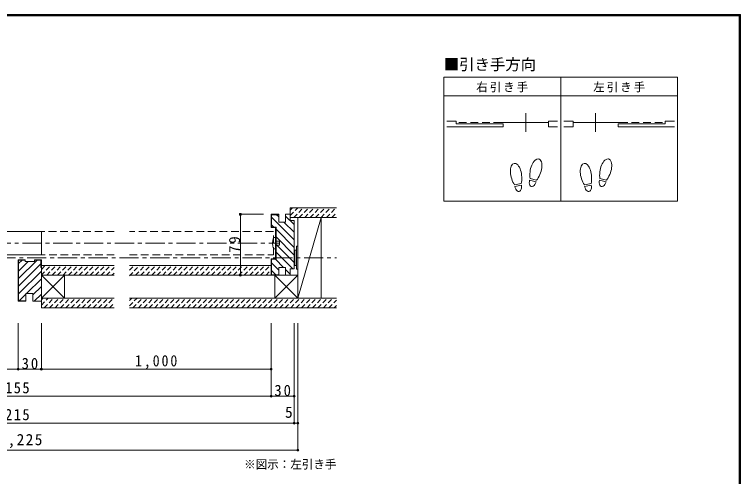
# Model space of a CAD drawing. Units: millimetres at full size, sheet at 1:5; details may follow other scales. Extents: x -973 to 977, y -718 to 696.
# Drawn here: x 33 to 977, y 95 to 696 of the extents above; entities that cross this region are included whole.
import ezdxf
from ezdxf.enums import TextEntityAlignment as Align

# ---------------------------------------------------------------- set-up
doc = ezdxf.new("R2010")
doc.units = ezdxf.units.MM
doc.header["$LTSCALE"] = 5
doc.header["$PDMODE"] = 32
doc.header["$PDSIZE"] = 2.5
for name, pattern in [('CHAIN1', [8, 5, -1, 1, -1]), ('DASHED1', [1.8, 1.2, -0.6]), ('DASHED2', [3, 2, -1])]:
    doc.linetypes.add(name, pattern=pattern)
for name, color, linetype, lineweight in [('0-1_通り芯', 4, 'CHAIN1', 9), ('0-2_柱', 3, 'Continuous', 9), ('0-3_仕上げ', 2, 'Continuous', 9), ('0-4_枠', 3, 'Continuous', 9), ('0-6_扉', 2, 'Continuous', 9), ('0-7_金物', 7, 'Continuous', 9), ('0-8_戸当り', 3, 'Continuous', 9), ('0-A_文字', 3, 'Continuous', 9), ('0-B_寸法', 7, 'Continuous', 9), ('0-C_ハッチ', 4, 'DASHED1', 9), ('F-1_枠', 6, 'Continuous', 9)]:
    doc.layers.add(name, color=color, linetype=linetype, lineweight=lineweight)
doc.styles.add('ＭＳ ゴシック', font='')
doc.styles.get('ＭＳ ゴシック').set_extended_font_data('MS Gothic')

msp = doc.modelspace()

# ---------------------------------------------------------------- linework, layer by layer
at = {"layer": '0-1_通り芯'}
msp.add_line((-470.537, 379.494), (451.502, 379.494), dxfattribs=at)
at = {"layer": '0-2_柱'}
for p, q in [((401.533, 431.994), (431.533, 431.994)), ((401.533, 326.994), (401.533, 431.994)), ((431.533, 431.994), (431.533, 326.994)), ((67.998, 356.994), (97.998, 356.994)), ((67.998, 328.994), (67.998, 354.994)), ((97.998, 356.994), (97.998, 326.994)), ((97.998, 326.994), (67.998, 326.994)), ((431.533, 326.994), (401.533, 326.994))]:
    msp.add_line(p, q, dxfattribs=at)
at = {"layer": '0-2_柱', "color": 7}
for p, q in [((401.533, 326.994), (431.533, 431.994)), ((97.998, 356.994), (67.998, 326.994)), ((67.998, 356.994), (97.998, 326.994)), ((371.533, 356.994), (401.533, 326.994)), ((401.533, 356.994), (371.533, 326.994))]:
    msp.add_line(p, q, dxfattribs=at)
at = {"layer": '0-2_柱'}
msp.add_lwpolyline([(401.533, 326.994), (371.533, 326.994), (371.533, 356.994), (401.533, 356.994)], dxfattribs=at)
at = {"layer": '0-3_仕上げ'}
for p, q in [((391.533, 444.494), (451.502, 444.494)), ((391.533, 431.994), (391.533, 444.494)), ((391.533, 431.994), (451.502, 431.994)), ((67.998, 369.494), (162.493, 369.494)), ((182.493, 369.494), (366.533, 369.494)), ((67.998, 356.994), (162.493, 356.994)), ((182.493, 356.994), (366.533, 356.994)), ((67.998, 326.994), (162.493, 326.994)), ((67.998, 326.994), (67.998, 314.494)), ((182.493, 326.994), (451.502, 326.994)), ((162.493, 314.494), (67.998, 314.494)), ((451.502, 314.494), (182.493, 314.494))]:
    msp.add_line(p, q, dxfattribs=at)
at = {"layer": '0-4_枠'}
for p, q in [((366.533, 435.994), (366.533, 418.994)), ((376.533, 435.494), (367.033, 435.494)), ((367.033, 435.494), (367.033, 419.494)), ((391.533, 427.994), (391.533, 435.994)), ((391.533, 427.994), (396.533, 427.994)), ((396.533, 427.994), (396.533, 364.994)), ((366.533, 418.994), (372.533, 418.994)), ((367.033, 419.494), (373.033, 419.494)), ((372.533, 418.994), (372.533, 377.994)), ((373.033, 419.494), (373.033, 377.494)), ((366.533, 377.994), (372.533, 377.994)), ((366.533, 377.994), (366.533, 356.994)), ((367.033, 377.494), (373.033, 377.494)), ((367.033, 377.494), (367.033, 357.494)), ((46.998, 376.994), (37.998, 376.994)), ((37.998, 322.994), (37.998, 376.994)), ((46.998, 376.494), (38.498, 376.494)), ((38.498, 323.494), (38.498, 376.494)), ((46.998, 374.494), (46.998, 376.994)), ((46.998, 374.494), (58.998, 374.494)), ((58.998, 376.994), (67.998, 376.994)), ((58.998, 374.494), (58.998, 376.994)), ((58.998, 376.494), (67.498, 376.494)), ((67.498, 366.994), (67.498, 376.494)), ((67.998, 322.994), (67.998, 376.994)), ((67.498, 366.994), (67.998, 366.994)), ((376.533, 366.994), (376.533, 356.994)), ((391.533, 364.994), (391.533, 356.994)), ((391.533, 364.994), (396.533, 364.994)), ((376.533, 356.994), (366.533, 356.994)), ((376.533, 357.494), (367.033, 357.494)), ((47.998, 332.994), (47.998, 322.994)), ((47.998, 322.994), (37.998, 322.994)), ((47.998, 323.494), (38.498, 323.494)), ((56.998, 322.994), (58.806, 322.994)), ((58.806, 322.994), (67.998, 322.994))]:
    msp.add_line(p, q, dxfattribs=at)
for points in [[(376.533, 425.994), (376.533, 435.994), (366.533, 435.994)], [(376.533, 425.994), (385.533, 425.994), (385.533, 435.994), (391.533, 435.994)], [(376.533, 366.994), (385.533, 366.994), (385.533, 356.994), (391.533, 356.994)], [(47.998, 332.994), (56.998, 332.994), (56.998, 322.994)]]:
    msp.add_lwpolyline(points, dxfattribs=at)
at = {"layer": '0-6_扉', "color": 6}
for p, q in [((67.998, 413.494), (-181.527, 413.494)), ((67.998, 383.494), (67.998, 413.494)), ((-181.527, 383.494), (67.998, 383.494))]:
    msp.add_line(p, q, dxfattribs=at)
at = {"layer": '0-6_扉', "linetype": 'DASHED2'}
for p, q in [((162.493, 413.494), (-87.002, 413.494)), ((369.533, 413.494), (182.493, 413.494)), ((369.533, 383.494), (369.533, 413.494)), ((-87.002, 383.494), (162.493, 383.494)), ((182.493, 383.494), (369.533, 383.494))]:
    msp.add_line(p, q, dxfattribs=at)
at = {"layer": '0-7_金物'}
for p, q in [((372.533, 405.994), (369.533, 405.994)), ((372.533, 400.994), (377.533, 400.994)), ((377.533, 400.994), (377.533, 395.994)), ((377.533, 395.994), (372.533, 395.994)), ((397.533, 388.494), (396.533, 388.494)), ((396.533, 370.494), (396.533, 388.494)), ((399.533, 389.494), (397.533, 389.494)), ((397.533, 369.494), (397.533, 389.494)), ((399.533, 364.494), (399.533, 394.494)), ((399.533, 394.494), (401.533, 394.494)), ((401.533, 394.494), (401.533, 364.494)), ((397.533, 370.494), (396.533, 370.494)), ((399.533, 369.494), (397.533, 369.494)), ((399.533, 364.494), (401.533, 364.494))]:
    msp.add_line(p, q, dxfattribs=at)
msp.add_lwpolyline([(369.533, 390.994), (372.533, 390.994), (372.533, 405.994)], dxfattribs=at)
msp.add_arc((397.158, 398.494), 28.625, 164.81071, 195.18929, dxfattribs=at)
at = {"layer": '0-8_戸当り'}
for p, q in [((697.586, 543.354), (697.586, 567.354)), ((788.386, 543.354), (788.386, 567.354)), ((711.622, 480.235), (703.142, 482.507)), ((802.422, 480.235), (793.942, 482.507)), ((691.611, 475.878), (682.965, 474.353)), ((691.976, 473.81), (683.33, 472.285)), ((711.079, 478.206), (702.598, 480.478)), ((782.411, 475.878), (773.765, 474.353)), ((782.776, 473.81), (774.13, 472.285)), ((801.879, 478.206), (793.398, 480.478))]:
    msp.add_line(p, q, dxfattribs=at)
at = {"layer": '0-8_戸当り', "color": 2}
for p, q in [((606.986, 557.154), (594.986, 557.154)), ((606.986, 553.554), (606.986, 557.154)), ((726.986, 549.954), (726.986, 557.154)), ((726.986, 557.154), (738.986, 557.154)), ((758.986, 557.154), (746.986, 557.154)), ((758.986, 549.954), (758.986, 557.154)), ((878.986, 553.554), (878.986, 557.154)), ((878.986, 557.154), (890.986, 557.154)), ((594.986, 549.954), (668.186, 549.954)), ((606.986, 553.554), (668.186, 553.554)), ((665.786, 555.354), (726.986, 555.354)), ((668.186, 549.954), (668.186, 553.554)), ((726.986, 549.954), (738.986, 549.954)), ((758.986, 549.954), (746.986, 549.954)), ((820.186, 555.354), (758.986, 555.354)), ((817.786, 549.954), (817.786, 553.554)), ((878.986, 553.554), (817.786, 553.554)), ((890.986, 549.954), (817.786, 549.954))]:
    msp.add_line(p, q, dxfattribs=at)
at = {"layer": '0-8_戸当り', "color": 2, "linetype": 'DASHED2'}
for p, q in [((665.786, 555.354), (606.986, 555.354)), ((820.186, 555.354), (878.986, 555.354))]:
    msp.add_line(p, q, dxfattribs=at)
at = {"layer": '0-8_戸当り'}
for centre, major_axis, ratio, start_param, end_param in [((684.95, 488.377), (-2.445, 13.867), 0.5, 4.3405914, 8.2257792), ((710.867, 494.378), (3.644, 13.601), 0.5, 4.3405914, 8.2257792), ((775.75, 488.377), (-2.445, 13.867), 0.5, 4.3405914, 8.2257792), ((801.667, 494.378), (3.644, 13.601), 0.5, 4.3405914, 8.2257792), ((710.763, 493.989), (4.416, 16.48), 0.4, 1.8506333, 2.4428768), ((801.563, 493.989), (4.416, 16.48), 0.4, 1.8506333, 2.4428768), ((685.02, 487.981), (-2.963, 16.802), 0.4, 1.8506333, 2.4428768), ((685.02, 487.981), (-2.963, 16.802), 0.4, 3.8403085, 4.432552), ((710.763, 493.989), (4.416, 16.48), 0.4, 3.8403085, 4.432552), ((775.82, 487.981), (-2.963, 16.802), 0.4, 1.8506333, 2.4428768), ((775.82, 487.981), (-2.963, 16.802), 0.4, 3.8403085, 4.432552), ((801.563, 493.989), (4.416, 16.48), 0.4, 3.8403085, 4.432552), ((687.653, 473.047), (-1.27, 7.205), 0.6, 1.5707963, 4.712389), ((706.838, 479.342), (1.894, 7.067), 0.6, 1.5707963, 4.712389), ((778.453, 473.047), (-1.27, 7.205), 0.6, 1.5707963, 4.712389), ((797.638, 479.342), (1.894, 7.067), 0.6, 1.5707963, 4.712389)]:
    msp.add_ellipse(centre, major_axis=major_axis, ratio=ratio, start_param=start_param, end_param=end_param, dxfattribs=at)
at = {"layer": '0-A_文字'}
for p, q in [((894.986, 614.167), (590.986, 614.167)), ((590.986, 614.167), (590.986, 453.167)), ((742.986, 614.167), (742.986, 453.167)), ((894.986, 614.167), (894.986, 453.167)), ((590.986, 590.167), (894.986, 590.167)), ((894.986, 453.167), (590.986, 453.167))]:
    msp.add_line(p, q, dxfattribs=at)
at = {"layer": '0-B_寸法', "color": 4}
for p, q in [((326.644, 435.994), (326.644, 356.994)), ((326.644, 435.994), (356.644, 435.994)), ((326.644, 356.994), (356.644, 356.994)), ((37.998, 234.494), (37.998, 294.494)), ((67.998, 234.494), (67.998, 294.494)), ((366.533, 199.494), (366.533, 294.494)), ((396.533, 164.494), (396.533, 294.494)), ((396.533, 164.494), (396.533, 294.494)), ((401.533, 164.494), (401.533, 294.494)), ((401.533, 129.494), (401.533, 294.494)), ((-87.002, 234.494), (37.998, 234.494)), ((37.998, 234.494), (366.533, 234.494)), ((-385.537, 199.494), (366.533, 199.494)), ((366.533, 199.494), (396.533, 199.494)), ((-415.537, 164.494), (396.533, 164.494)), ((396.533, 164.494), (401.533, 164.494)), ((-420.537, 129.494), (401.533, 129.494))]:
    msp.add_line(p, q, dxfattribs=at)
at = {"layer": '0-B_寸法', "color": 4, "linetype": 'CHAIN1'}
msp.add_line((-396.537, 398.494), (377.533, 398.494), dxfattribs=at)
at = {"layer": '0-B_寸法'}
for p in [(326.644, 435.994), (326.644, 356.994), (37.998, 234.494), (67.998, 234.494), (366.533, 234.494), (366.533, 199.494), (396.533, 199.494), (396.533, 164.494), (401.533, 164.494), (401.533, 129.494)]:
    msp.add_point(p, dxfattribs=at)
at = {"layer": '0-C_ハッチ'}
for p, q in [((391.533, 434.484), (401.543, 444.494)), ((391.533, 441.555), (394.472, 444.494)), ((396.114, 431.994), (408.614, 444.494)), ((403.186, 431.994), (415.686, 444.494)), ((410.257, 431.994), (422.757, 444.494)), ((417.328, 431.994), (429.828, 444.494)), ((424.399, 431.994), (436.899, 444.494)), ((431.47, 431.994), (443.97, 444.494)), ((438.541, 431.994), (451.041, 444.494)), ((445.612, 431.994), (451.502, 437.884)), ((67.998, 357.113), (80.379, 369.494)), ((67.998, 364.184), (73.308, 369.494)), ((74.95, 356.994), (87.45, 369.494)), ((82.021, 356.994), (94.521, 369.494)), ((89.092, 356.994), (101.592, 369.494)), ((96.163, 356.994), (108.663, 369.494)), ((103.234, 356.994), (115.734, 369.494)), ((110.305, 356.994), (122.805, 369.494)), ((117.376, 356.994), (129.876, 369.494)), ((124.447, 356.994), (136.947, 369.494)), ((131.518, 356.994), (144.018, 369.494)), ((138.59, 356.994), (151.09, 369.494)), ((145.661, 356.994), (158.161, 369.494)), ((182.493, 363.259), (188.727, 369.494)), ((182.493, 356.188), (195.798, 369.494)), ((190.37, 356.994), (202.87, 369.494)), ((197.441, 356.994), (209.941, 369.494)), ((204.512, 356.994), (217.012, 369.494)), ((211.583, 356.994), (224.083, 369.494)), ((218.654, 356.994), (231.154, 369.494)), ((225.725, 356.994), (238.225, 369.494)), ((232.796, 356.994), (245.296, 369.494)), ((239.867, 356.994), (252.367, 369.494)), ((246.938, 356.994), (259.438, 369.494)), ((254.009, 356.994), (266.509, 369.494)), ((261.08, 356.994), (273.58, 369.494)), ((268.151, 356.994), (280.651, 369.494)), ((275.222, 356.994), (287.722, 369.494)), ((282.293, 356.994), (294.793, 369.494)), ((289.364, 356.994), (301.864, 369.494)), ((296.436, 356.994), (308.936, 369.494)), ((303.507, 356.994), (316.007, 369.494)), ((310.578, 356.994), (323.078, 369.494)), ((317.649, 356.994), (330.149, 369.494)), ((324.72, 356.994), (337.22, 369.494)), ((331.791, 356.994), (344.291, 369.494)), ((338.862, 356.994), (351.362, 369.494)), ((345.933, 356.994), (358.433, 369.494)), ((353.004, 356.994), (365.504, 369.494)), ((152.732, 356.994), (162.493, 366.755)), ((159.803, 356.994), (162.493, 359.684)), ((360.075, 356.994), (366.533, 363.452)), ((67.998, 324.897), (70.095, 326.994)), ((67.998, 317.937), (77.055, 326.994)), ((71.626, 314.494), (84.126, 326.994)), ((78.697, 314.494), (91.197, 326.994)), ((85.768, 314.494), (98.268, 326.994)), ((92.84, 314.494), (105.34, 326.994)), ((99.911, 314.494), (112.411, 326.994)), ((106.982, 314.494), (119.482, 326.994)), ((114.053, 314.494), (126.553, 326.994)), ((121.124, 314.494), (133.624, 326.994)), ((128.195, 314.494), (140.695, 326.994)), ((135.266, 314.494), (147.766, 326.994)), ((142.337, 314.494), (154.837, 326.994)), ((149.408, 314.494), (161.908, 326.994)), ((182.493, 317.011), (192.475, 326.994)), ((182.493, 324.082), (185.404, 326.994)), ((187.046, 314.494), (199.546, 326.994)), ((194.117, 314.494), (206.617, 326.994)), ((201.188, 314.494), (213.688, 326.994)), ((208.259, 314.494), (220.759, 326.994)), ((215.33, 314.494), (227.83, 326.994)), ((222.401, 314.494), (234.901, 326.994)), ((229.472, 314.494), (241.972, 326.994)), ((236.543, 314.494), (249.043, 326.994)), ((243.614, 314.494), (256.114, 326.994)), ((250.686, 314.494), (263.186, 326.994)), ((257.757, 314.494), (270.257, 326.994)), ((264.828, 314.494), (277.328, 326.994)), ((271.899, 314.494), (284.399, 326.994)), ((278.97, 314.494), (291.47, 326.994)), ((286.041, 314.494), (298.541, 326.994)), ((293.112, 314.494), (305.612, 326.994)), ((300.183, 314.494), (312.683, 326.994)), ((307.254, 314.494), (319.754, 326.994)), ((314.325, 314.494), (326.825, 326.994)), ((321.396, 314.494), (333.896, 326.994)), ((328.467, 314.494), (340.967, 326.994)), ((335.538, 314.494), (348.038, 326.994)), ((342.609, 314.494), (355.109, 326.994)), ((349.681, 314.494), (362.181, 326.994)), ((356.752, 314.494), (369.252, 326.994)), ((363.823, 314.494), (376.323, 326.994)), ((370.894, 314.494), (383.394, 326.994)), ((377.965, 314.494), (390.465, 326.994)), ((385.036, 314.494), (397.536, 326.994)), ((392.107, 314.494), (404.607, 326.994)), ((399.178, 314.494), (411.678, 326.994)), ((406.249, 314.494), (418.749, 326.994)), ((413.32, 314.494), (425.82, 326.994)), ((420.391, 314.494), (432.891, 326.994)), ((427.462, 314.494), (439.962, 326.994)), ((434.533, 314.494), (447.033, 326.994)), ((441.604, 314.494), (451.502, 324.392)), ((156.479, 314.494), (162.493, 320.507)), ((448.675, 314.494), (451.502, 317.32))]:
    msp.add_line(p, q, dxfattribs=at)
at = {"layer": '0-C_ハッチ', "linetype": 'Continuous'}
for p, q in [((376.533, 432.774), (373.814, 435.494)), ((396.533, 402.875), (367.033, 432.375)), ((396.533, 412.774), (383.314, 425.994)), ((396.533, 422.674), (385.533, 433.674)), ((370.015, 419.494), (367.033, 422.475)), ((396.533, 392.975), (373.033, 416.475)), ((396.533, 383.076), (373.033, 406.576)), ((396.533, 373.176), (373.033, 396.676)), ((382.917, 366.994), (372.417, 377.494)), ((394.816, 364.994), (373.033, 386.777)), ((38.498, 352.32), (62.673, 376.494)), ((38.498, 372.119), (42.874, 376.494)), ((38.498, 362.219), (50.773, 374.494)), ((38.498, 342.42), (67.498, 371.42)), ((376.533, 363.478), (367.033, 372.978)), ((38.498, 332.521), (67.998, 362.021)), ((372.618, 357.494), (367.033, 363.078)), ((391.533, 358.377), (385.533, 364.377)), ((48.871, 332.994), (67.998, 352.121)), ((56.998, 331.222), (67.998, 342.222)), ((39.371, 323.494), (47.998, 332.121)), ((58.67, 322.994), (67.998, 332.322))]:
    msp.add_line(p, q, dxfattribs=at)
at = {"layer": 'F-1_枠'}
for p, q in [((-973.347, 695.833), (976.653, 695.833)), ((-973.347, 695), (976.653, 695)), ((-973.347, 694.167), (976.653, 694.167)), ((974.986, 695.833), (974.986, -700.833)), ((975.82, 695.833), (975.82, -700.833)), ((976.653, 695.833), (976.653, -700.833))]:
    msp.add_line(p, q, dxfattribs=at)

# ---------------------------------------------------------------- texts
at = {"layer": '0-A_文字', "color": 7, "style": 'ＭＳ ゴシック'}
msp.add_text('■引き手方向', height=14.66, dxfattribs=at).set_placement((590.986, 619.167), align=Align.BOTTOM_LEFT)
at = {"layer": '0-A_文字', "color": 7, "char_height": 11, "attachment_point": 7, "style": 'ＭＳ ゴシック'}
for s, insert in [('\\T1.17;右引き手', (633.236, 594.667)), ('\\T1.17;左引き手', (785.236, 594.667))]:
    msp.add_mtext(s, dxfattribs=dict(at, insert=insert))
at = {"layer": '0-B_寸法', "style": 'ＭＳ ゴシック'}
for s, height, p in [('5', 14.66, (384.68, 166.994)), ('※図示：左引き手', 11, (331.502, 102.039))]:
    msp.add_text(s, height=height, dxfattribs=at).set_placement(p, align=Align.BOTTOM_LEFT)
at = {"layer": '0-B_寸法', "insert": (326.644, 385.869), "char_height": 14.66, "attachment_point": 7, "rotation": 90, "style": 'ＭＳ ゴシック'}
msp.add_mtext('\\T1.27;\\W0.95;79', dxfattribs=at)
at = {"layer": '0-B_寸法', "char_height": 14.66, "attachment_point": 7, "style": 'ＭＳ ゴシック'}
for s, insert in [('\\T1.27;\\W0.95;30', (42.373, 234.494)), ('\\T1.28;\\W0.9;1,000', (189.766, 234.494)), ('\\T1.19;\\W0.95;枠内＝2,155', (-69.597, 199.494)), ('\\T1.27;\\W0.95;30', (370.908, 199.494)), ('\\T1.19;\\W0.95;枠外＝2,215', (-69.597, 164.494)), ('\\T1.18;ＲＯＷ＝2,225', (-82.002, 131.994))]:
    msp.add_mtext(s, dxfattribs=dict(at, insert=insert))

doc.saveas('drawing.dxf')
